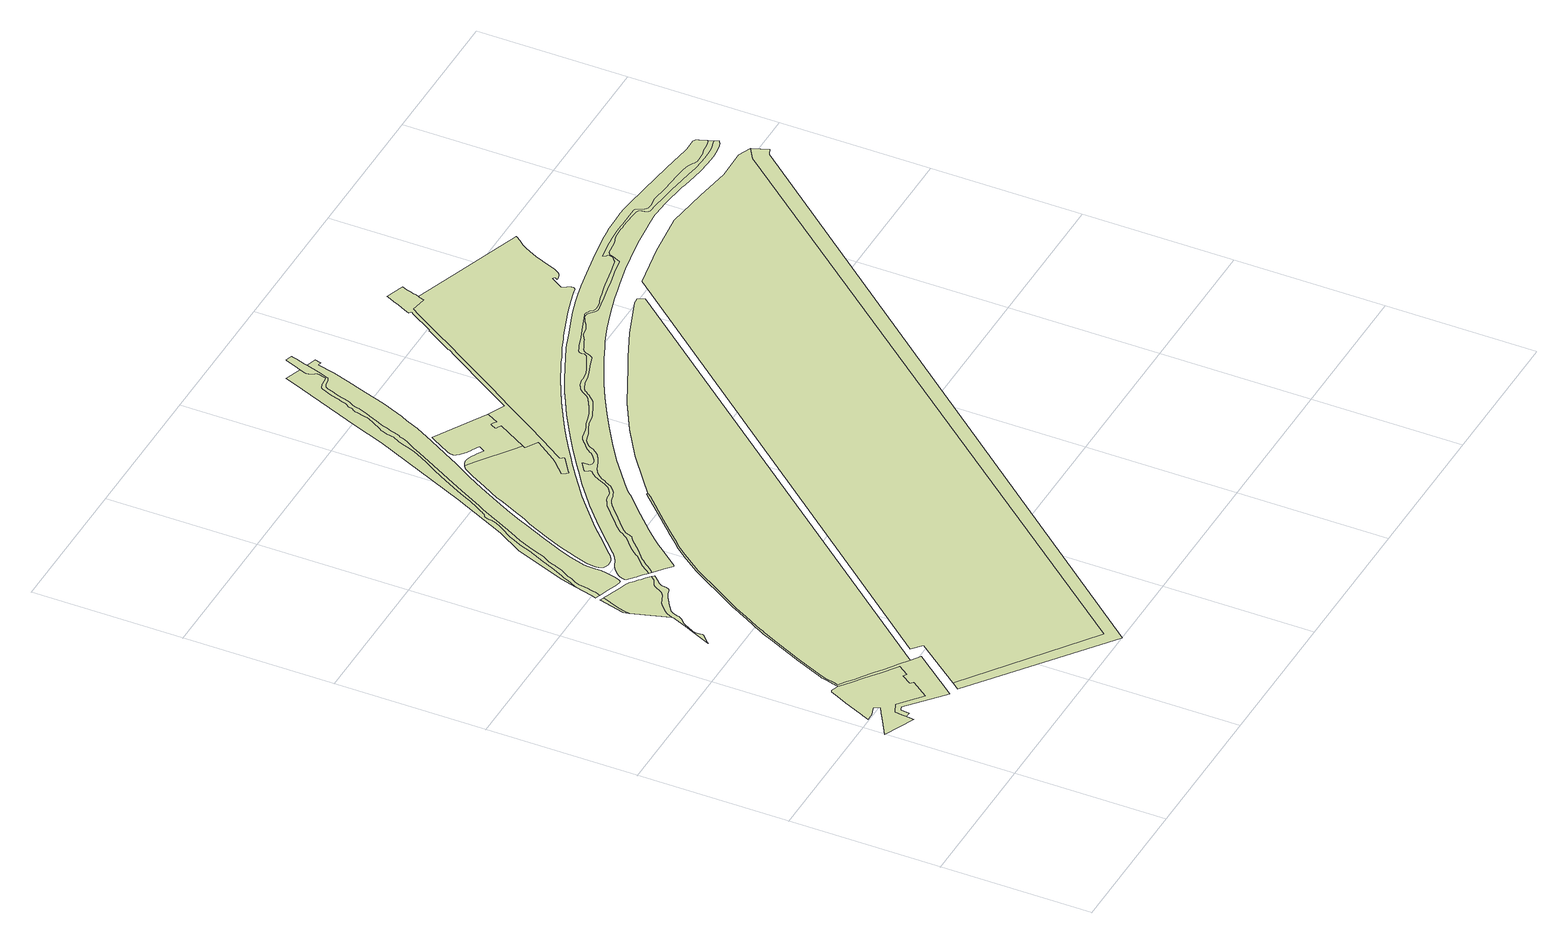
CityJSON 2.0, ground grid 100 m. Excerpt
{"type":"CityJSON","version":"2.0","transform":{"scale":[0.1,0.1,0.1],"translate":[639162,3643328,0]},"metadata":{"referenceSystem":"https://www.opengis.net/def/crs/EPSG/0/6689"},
"CityObjects":{
"landuse1":{"type":"LandUse","attributes":{"class":"214","LandUseDetailAttribute.orgLandUse":"214","LandUseDetailAttribute.areaInSquareMeter":1632.11,"LandUseDetailAttribute.urbanPlanType":"21","LandUseDetailAttribute.prefecture":"43","LandUseDetailAttribute.city":"43206","LandUseDetailAttribute.note":"都道府県","LandUseDetailAttribute.surveyYear":2022},"geometry":[{"type":"MultiSurface","lod":"1","boundaries":[[[0,1,2,3,4,5,6,7,8,9,10,11,12,13,14,15,16,17,18,19,20,21,22,23,24,25,26,27,28,29,30,31,32,33,34,35]]]}]},
"landuse2":{"type":"LandUse","attributes":{"class":"204","LandUseDetailAttribute.orgLandUse":"204","LandUseDetailAttribute.areaInSquareMeter":41.37,"LandUseDetailAttribute.urbanPlanType":"21","LandUseDetailAttribute.prefecture":"43","LandUseDetailAttribute.city":"43206","LandUseDetailAttribute.note":"都道府県","LandUseDetailAttribute.surveyYear":2022},"geometry":[{"type":"MultiSurface","lod":"1","boundaries":[[[36,37,38,39,40,41,42]]]}]},
"landuse3":{"type":"LandUse","attributes":{"class":"204","LandUseDetailAttribute.orgLandUse":"204","LandUseDetailAttribute.areaInSquareMeter":187.47,"LandUseDetailAttribute.urbanPlanType":"21","LandUseDetailAttribute.prefecture":"43","LandUseDetailAttribute.city":"43206","LandUseDetailAttribute.note":"都道府県","LandUseDetailAttribute.surveyYear":2022},"geometry":[{"type":"MultiSurface","lod":"1","boundaries":[[[43,44,45,46,47,48,49,50,51,52,53,54,55,56,57,58,59,60,61,62,63,64,65,66,67,68,69,70,71,72,73,74,75,76,77,78,79,80,81,82,83,84,85,86,87,88,89,90,91,92,93,94,95,96,97,98,99,100,101,102,103,104,105,106,107,108,109,110,111,112,113,114,115,116,117,118,119]]]}]},
"landuse4":{"type":"LandUse","attributes":{"class":"205","LandUseDetailAttribute.orgLandUse":"205","LandUseDetailAttribute.areaInSquareMeter":872.13,"LandUseDetailAttribute.urbanPlanType":"21","LandUseDetailAttribute.prefecture":"43","LandUseDetailAttribute.city":"43206","LandUseDetailAttribute.note":"都道府県","LandUseDetailAttribute.surveyYear":2022},"geometry":[{"type":"MultiSurface","lod":"1","boundaries":[[[111,110,109,108,107,106,105,104,103,102,101,100,99,98,97,96,95,94,93,92,91,90,89,120,121,122,123,124,125,126,127,128,129,130,131,37,36,42,41,113,112]]]}]},
"landuse5":{"type":"LandUse","attributes":{"class":"204","LandUseDetailAttribute.orgLandUse":"204","LandUseDetailAttribute.areaInSquareMeter":1012,"LandUseDetailAttribute.urbanPlanType":"21","LandUseDetailAttribute.prefecture":"43","LandUseDetailAttribute.city":"43206","LandUseDetailAttribute.note":"都道府県","LandUseDetailAttribute.surveyYear":2022},"geometry":[{"type":"MultiSurface","lod":"1","boundaries":[[[132,133,134,135,136,137,138,139,140,141,142,143,144,145,146,147,148,149,150,151,152,153,154,155,156,157,158,159,160,161,162,163,164,165,166,167,168,169,170,171,172,35,34,33,32,31,30,29,28,27,26,25,24,23,22,21,20,19,18,17,173,174,175,176,177,178,179,180,181,182,183,184,185,186,187,188,189,190,191,192,193,194,195,196,197,198,199,200,201,202,203,204,205,206,207,208,209,210,211,212,213,214,215,216,217,218]]]}]},
"landuse6":{"type":"LandUse","attributes":{"class":"205","LandUseDetailAttribute.orgLandUse":"205","LandUseDetailAttribute.areaInSquareMeter":1720.68,"LandUseDetailAttribute.urbanPlanType":"21","LandUseDetailAttribute.prefecture":"43","LandUseDetailAttribute.city":"43206","LandUseDetailAttribute.note":"都道府県","LandUseDetailAttribute.surveyYear":2022},"geometry":[{"type":"MultiSurface","lod":"1","boundaries":[[[219,220,221,222,223,224,225,226,227,228,229,230,231,232,233,234,235,236,237,238,239,240,241,242,243,244,245,246,247,248,249,250,251,252,253,254,255,256,257,258,259,260,261,262,263,264,265,266,267,268,269,270,271,272,273,274,275,276,277,278,279,280,281,282,283,284,285,286,287,288,289,290,291,292,293,294,295,296,297,298,299,300,301,302,303,304,305,306,307,308,309,310,311,312,313,314,315,316,317,318,319,320,321,322,323,324,325,326,327,328,329,330,331,332,333,334,335,336,337,338,339,340,341,342,343,344,345,346,347,348]]]}]},
"landuse7":{"type":"LandUse","attributes":{"class":"204","LandUseDetailAttribute.orgLandUse":"204","LandUseDetailAttribute.areaInSquareMeter":821.87,"LandUseDetailAttribute.urbanPlanType":"21","LandUseDetailAttribute.prefecture":"43","LandUseDetailAttribute.city":"43206","LandUseDetailAttribute.note":"都道府県","LandUseDetailAttribute.surveyYear":2022},"geometry":[{"type":"MultiSurface","lod":"1","boundaries":[[[349,350,351,352,353,354,355,356,357,358,359,360,361,362,363,364,365,366,367,368,369,370,371,372,373,374,375,376,377,378,379,380,381,382,383,384,385,386,387,388,389,390,391,392,393,394,395,396,397,398,399,400,401,402,403,404,405,406,407,408,409,410,411,412,413,414,415,416,417,418,419,420,421,422,423,424,425,426,427,428,429,430,431,432,433,434,435,436,437,438,439,440,441,442,443,444,445,446,447,338,337,336,335,334,333,332,331,330,329,328,327,326,325,324,323,322,321,320,319,318,317,316,315,314,313,312,311,310,309,308,307,306,305,304,303,302,301,300,299,298,297,296,295,294,293,292,291,290,289,288,287,286,285,284,283,282,281,280,279,278,277,276,275,274,273,272,271,270,269,268,267,266,265,264,263,262,261,260,259,258,257,256,255,254,253,252,251,250,249,248,247,246,245,244,243,242,241,240,239,238,237,236,235,234,233,232,231,230,229,228,227,226,225,224,223,222,221,220,219,348,347,448,449,450,451,452,453]]]}]},
"landuse8":{"type":"LandUse","attributes":{"class":"205","LandUseDetailAttribute.orgLandUse":"205","LandUseDetailAttribute.areaInSquareMeter":3488,"LandUseDetailAttribute.urbanPlanType":"21","LandUseDetailAttribute.prefecture":"43","LandUseDetailAttribute.city":"43206","LandUseDetailAttribute.note":"都道府県","LandUseDetailAttribute.surveyYear":2022},"geometry":[{"type":"MultiSurface","lod":"1","boundaries":[[[439,438,437,436,435,434,433,432,431,430,429,428,427,426,425,424,423,422,421,420,419,418,417,416,415,414,413,412,411,410,409,408,407,406,405,404,403,402,401,400,399,398,397,396,395,394,393,392,391,390,389,388,387,386,385,384,383,382,381,380,379,378,377,376,375,374,373,372,371,370,369,368,367,366,365,364,363,362,361,360,359,358,357,356,355,354,353,352,351,350,349,453,452,454,455,456,457,458,459,460,461,462,463,464,465,466,467,468,469,470,471,472,473,474,475,476,477,478,479,480,481,482,483,484,485,486,487,488,489,490,491,492,493]]]}]},
"landuse9":{"type":"LandUse","attributes":{"class":"201","LandUseDetailAttribute.orgLandUse":"201","LandUseDetailAttribute.areaInSquareMeter":23205.58,"LandUseDetailAttribute.urbanPlanType":"21","LandUseDetailAttribute.prefecture":"43","LandUseDetailAttribute.city":"43206","LandUseDetailAttribute.note":"都道府県","LandUseDetailAttribute.surveyYear":2022},"geometry":[{"type":"MultiSurface","lod":"1","boundaries":[[[494,495,496,497,498,499,500,501,502,503,218,217,216,215,214,213,212,211,210,209,208,207,206,205,204,203,202,201,200,199,198,197,196,195,194,193,192,191,190,189,188,187,186,185,184,183,182,181,180,179,504]]]}]},
"landuse10":{"type":"LandUse","attributes":{"class":"214","LandUseDetailAttribute.orgLandUse":"214","LandUseDetailAttribute.areaInSquareMeter":1258.58,"LandUseDetailAttribute.urbanPlanType":"21","LandUseDetailAttribute.prefecture":"43","LandUseDetailAttribute.city":"43206","LandUseDetailAttribute.note":"都道府県","LandUseDetailAttribute.surveyYear":2022},"geometry":[{"type":"MultiSurface","lod":"1","boundaries":[[[505,506,507,508,509,510,511,512,513,514,515,516,517,518,519,520,521,522,523,524,525,526,527,528,529,530,531,532,533,534,535,536,537,538,539,540]]]}]},
"landuse11":{"type":"LandUse","attributes":{"class":"201","LandUseDetailAttribute.orgLandUse":"201","LandUseDetailAttribute.areaInSquareMeter":14819.71,"LandUseDetailAttribute.urbanPlanType":"21","LandUseDetailAttribute.prefecture":"43","LandUseDetailAttribute.city":"43206","LandUseDetailAttribute.note":"都道府県","LandUseDetailAttribute.surveyYear":2022},"geometry":[{"type":"MultiSurface","lod":"1","boundaries":[[[541,542,543,544,545,546,547,548,549,550,551,552,553,554,555,556,557,558,559,560,561,562,563,564,565,566,531,530,529,528,527,567,568,569,570,571,572,573,574,575,576,577,578,579,580,581,582,583,584,585,586,587,588,589,590,591,592,593,594,595,596,597,598,599,600,601,602,603,604,605,606,607,608,609,610,611,612,613,614,615,616,617,618,619,620,621,622,623,624,625,626,627,628,629,630,631,632,633,634,635,636,637,638,639,640,641,642,643,644,645,646,647,648,649,650,651,652,653,654,655,656,657,658,659,660,661,662,663,664,665,666]]]}]},
"landuse12":{"type":"LandUse","attributes":{"class":"204","LandUseDetailAttribute.orgLandUse":"204","LandUseDetailAttribute.areaInSquareMeter":5508.79,"LandUseDetailAttribute.urbanPlanType":"21","LandUseDetailAttribute.prefecture":"43","LandUseDetailAttribute.city":"43206","LandUseDetailAttribute.note":"都道府県","LandUseDetailAttribute.surveyYear":2022},"geometry":[{"type":"MultiSurface","lod":"1","boundaries":[[[667,668,669,670,671,672,673,674]]]}]},
"landuse13":{"type":"LandUse","attributes":{"class":"201","LandUseDetailAttribute.orgLandUse":"201","LandUseDetailAttribute.areaInSquareMeter":51734,"LandUseDetailAttribute.urbanPlanType":"21","LandUseDetailAttribute.prefecture":"43","LandUseDetailAttribute.city":"43206","LandUseDetailAttribute.note":"都道府県","LandUseDetailAttribute.surveyYear":2022},"geometry":[{"type":"MultiSurface","lod":"1","boundaries":[[[675,676,677,678,679,671,670,669,668,680,681,682]]]}]},
"landuse14":{"type":"LandUse","attributes":{"class":"204","LandUseDetailAttribute.orgLandUse":"204","LandUseDetailAttribute.areaInSquareMeter":1285.24,"LandUseDetailAttribute.urbanPlanType":"21","LandUseDetailAttribute.prefecture":"43","LandUseDetailAttribute.city":"43206","LandUseDetailAttribute.note":"都道府県","LandUseDetailAttribute.surveyYear":2022},"geometry":[{"type":"MultiSurface","lod":"1","boundaries":[[[666,683,684,685,686,687,688,689,690,691,692,693,694,695,696,697,698,699,700,701,702,703,704,705,706,707,708,709,710,505,540,539,538,537,536,535,534,533,532,531,566,565,564,563,562,561,560,559,558,557,556,555,554,553,552,551,550,549,548,547,546,545,544,543,542,541]]]}]},
"landuse15":{"type":"LandUse","attributes":{"class":"205","LandUseDetailAttribute.orgLandUse":"205","LandUseDetailAttribute.areaInSquareMeter":4434.71,"LandUseDetailAttribute.urbanPlanType":"21","LandUseDetailAttribute.prefecture":"43","LandUseDetailAttribute.city":"43206","LandUseDetailAttribute.note":"都道府県","LandUseDetailAttribute.surveyYear":2022},"geometry":[{"type":"MultiSurface","lod":"1","boundaries":[[[711,712,713,714,715,716,717,718,719,720,721,722,723,724,725,726,727,728,729,730,731,732,733,734,735,736,737,738,739,740,741,742,743,744,745,746,747,748,749,750,751,752,753,754,755,756,757,758,759,760,761,762,763,764,765,766,767,768,769,770,771,772,773,774,775,776,777,778,779,780,781,782,783,784,785,786,787,788,789,790,791,792,793,794,795,796,797,798,799,800,801,802,803,804,805,806,807,808,809,810,811,812,813,814,815,816,817,818,819,820,821,822,823,824,825,826,827,828,829,830,831,832,833,834,835,836,837,838,839,840,841,842,843,844,845,846,847,848,849,850,851,852,853,854,855,856,857,858,859,860,861,862,863,864,865,866,867,868,869,870,871,872,873,874,875,876,877,878,879,880,881,882,883,884,885,886,887,888,889,890,891,892,893,894,895,896,897,898,899,900,901,902,903,904,905,906,907,908,909,910,911,912,913,914,915,916,917,918,919,920,921,922,923,924,925,926,927,928,929,930,931,932,933,934,935,936,937,938,939,940,941,942,943,944,945,946,947,948,949,950,951,952,953,954,955,956,957,958,959,960,961,962,963,964,965,966,967,968,969,970,971,972,973,974,975,976,977,978,979,980,981,982,983,984,985,986,987,988,989,990,991,992,993,994,995,996,997]]]}]},
"landuse16":{"type":"LandUse","attributes":{"class":"205","LandUseDetailAttribute.orgLandUse":"205","LandUseDetailAttribute.areaInSquareMeter":4120.02,"LandUseDetailAttribute.urbanPlanType":"21","LandUseDetailAttribute.prefecture":"43","LandUseDetailAttribute.city":"43206","LandUseDetailAttribute.note":"都道府県","LandUseDetailAttribute.surveyYear":2022},"geometry":[{"type":"MultiSurface","lod":"1","boundaries":[[[998,999,1000,1001,1002,1003,1004,1005,1006,1007,1008,1009,1010,1011,1012,1013,1014,1015,1016,1017,1018,1019,1020,1021,1022,1023,1024,1025,1026,1027,1028,1029,1030,1031,1032,1033,1034,1035,1036,1037,1038,1039,1040,1041,1042,1043,1044,1045,1046,1047,1048,1049,1050,1051,1052,1053,1054,1055,1056,1057,1058,1059,1060,1061,1062,1063,1064,1065,1066,1067,1068,1069,1070,1071,1072,1073,1074,1075,1076,1077,1078,1079,1080,1081,1082,1083,1084,1085,1086,1087,1088,1089,1090,1091,1092,1093,1094,1095,1096,1097,1098,1099,1100,1101,1102,1103,1104,1105,1106,1107,1108,1109,1110,1111,1112,1113,1114,1115,1116,1117,1118,1119,1120,1121,1122,1123,1124,1125,1126,1127,1128,1129,1130,1131,1132,1133,1134,1135,1136,1137,1138,1139,1140,1141,1142,1143,1144,1145,1146,1147,1148,1149,1150,1151,1152,1153,1154,1155,1156,1157,1158,1159,1160,1161,1162,1163,1164,1165,1166,1167,1168,1169,1170,1171,1172,1173,1174,1175,1176,1177,1178,1179,1180,1181,1182,1183,1184,1185,1186,1187,1188,1189,1190,1191,1192,1193,1194,1195,1196,1197,1198,1199,1200,1201,1202,1203,1204,1205,1206,1207,1208,1209,1210,1211,1212,1213,1214,1215,1216,1217,1218,1219,1220,1221,1222,1223,1224,1225,1226,1227,1228,1229,1230,1231,1232,1233,1234,1235,1236,1237,1238,1239,1240,1241,1242,1243,1244,1245,1246,1247,1248,1249,1250,1251,1252,1253,1254,1255,1256,1257,1258,1259]]]}]},
"landuse17":{"type":"LandUse","attributes":{"class":"204","LandUseDetailAttribute.orgLandUse":"204","LandUseDetailAttribute.areaInSquareMeter":1304.68,"LandUseDetailAttribute.urbanPlanType":"21","LandUseDetailAttribute.prefecture":"43","LandUseDetailAttribute.city":"43206","LandUseDetailAttribute.note":"都道府県","LandUseDetailAttribute.surveyYear":2022},"geometry":[{"type":"MultiSurface","lod":"1","boundaries":[[[946,945,944,943,942,941,940,939,938,937,936,935,934,933,932,931,930,929,928,927,926,925,924,923,922,921,920,919,918,917,916,915,914,913,912,911,910,909,908,907,906,905,904,903,902,901,900,899,898,897,896,895,894,893,892,891,890,889,888,887,886,885,884,883,882,881,880,879,878,877,876,875,874,873,872,871,870,869,868,867,866,865,864,863,862,861,860,859,858,857,856,855,854,853,852,851,850,849,848,847,846,845,844,843,842,841,840,839,838,837,836,835,834,833,832,831,830,829,828,827,826,825,824,823,822,821,820,819,818,817,816,815,814,813,812,811,810,809,808,807,806,805,804,803,802,801,800,799,798,797,796,795,794,793,792,791,790,789,788,787,786,785,784,783,782,781,780,779,778,777,776,1186,1185,1184,1183,1182,1181,1180,1179,1178,1177,1176,1175,1174,1173,1172,1171,1170,1169,1168,1167,1166,1165,1164,1163,1162,1161,1160,1159,1158,1157,1156,1155,1154,1153,1152,1151,1150,1149,1148,1147,1146,1145,1144,1143,1142,1141,1140,1139,1138,1137,1136,1135,1134,1133,1132,1131,1130,1129,1128,1127,1126,1125,1124,1123,1122,1121,1120,1119,1118,1117,1116,1115,1114,1113,1112,1111,1110,1109,1108,1107,1106,1105,1104,1103,1102,1101,1100,1099,1098,1097,1096,1095,1094,1093,1092,1091,1090,1089,1088,1087,1086,1085,1084,1083,1082,1081,1080,1079,1078,1077,1076,1075,1074,1073,1072,1071,1070,1069,1068,1067,1066,1065,1064,1063,1062,1061,1060,1059,1058,1057,1056,1055,1054,1053,1052,1051,1050,1049,1048,1047,1046,1045,1044,1043,1042,1041,1040,1039,1038,1037,1036,1035,1034,1033,1032,1031,1030,1029,1028,1027,1026,1025,1024,1023,1022,1021,1020,1019,1018,1017,1016,1015,1014,1013,1012,1011,1010,1009,1008,1007,1006,1005,1004,1003,1002,1001,1000,999,998,1259,1258,1257,1256,1255,1254,1253,1252,1251,1250,979,978,977,976,975,974,973,972,971,970,969,968,967,966,965,964,963,962,961,960,959,958,957,956,955,954,953,952,951,950,949,948,947]]]}]}
},
"vertices":[
[242,1326,0],[227,1317,0],[212,1284,0],[172,1197,0],[117,1076,0],[100,1039,0],[94,1025,0],[86,1008,0],[104,1009,0],[140,1012,0],[204,1034,0],[219,991,0],[179,966,0],[135,939,0],[81,907,0],[0,858,0],[205,765,0],[210,819,0],[213,850,0],[218,899,0],[285,928,0],[392,842,0],[440,804,0],[526,923,0],[504,939,0],[551,1008,0],[560,1003,0],[575,993,0],[624,1063,0],[610,1073,0],[523,1136,0],[504,1150,0],[427,1206,0],[371,1247,0],[301,1298,0],[292,1305,0],
[404,2823,0],[446,2929,0],[420,2938,0],[417,2939,0],[369,2764,0],[380,2730,0],[387,2770,0],
[341,2198,0],[362,2218,0],[377,2233,0],[383,2240,0],[384,2242,0],[386,2251,0],[386,2267,0],[384,2279,0],[383,2290,0],[384,2299,0],[387,2312,0],[414,2360,0],[426,2383,0],[434,2395,0],[442,2403,0],[457,2416,0],[467,2427,0],[474,2438,0],[480,2452,0],[483,2464,0],[491,2485,0],[496,2499,0],[502,2508,0],[510,2518,0],[528,2532,0],[551,2549,0],[595,2576,0],[604,2582,0],[611,2588,0],[623,2595,0],[636,2600,0],[647,2604,0],[660,2607,0],[674,2611,0],[684,2616,0],[690,2621,0],[695,2630,0],[698,2641,0],[699,2650,0],[700,2657,0],[700,2669,0],[704,2680,0],[710,2690,0],[718,2698,0],[731,2709,0],[770,2752,0],[756,2764,0],[748,2753,0],[737,2741,0],[727,2734,0],[708,2725,0],[698,2720,0],[690,2715,0],[682,2708,0],[675,2697,0],[666,2683,0],[658,2667,0],[646,2649,0],[633,2636,0],[615,2624,0],[590,2614,0],[576,2608,0],[554,2598,0],[537,2587,0],[522,2574,0],[495,2547,0],[482,2531,0],[474,2516,0],[467,2503,0],[460,2487,0],[458,2482,0],[460,2477,0],[452,2460,0],[413,2373,0],[387,2317,0],[325,2180,0],[332,2189,0],
[726,2788,0],[704,2806,0],[691,2817,0],[671,2834,0],[647,2853,0],[640,2858,0],[634,2861,0],[626,2865,0],[568,2885,0],[532,2898,0],[514,2905,0],[493,2912,0],
[1453,3139,0],[1421,3106,0],[1275,2956,0],[1263,2943,0],[1200,2879,0],[1187,2865,0],[1180,2858,0],[1106,2781,0],[1079,2754,0],[1026,2692,0],[998,2654,0],[921,2553,0],[887,2498,0],[824,2397,0],[817,2385,0],[705,2204,0],[699,2194,0],[693,2184,0],[646,2100,0],[638,2084,0],[594,2006,0],[589,1996,0],[568,1957,0],[566,1954,0],[559,1941,0],[557,1937,0],[552,1928,0],[522,1865,0],[497,1811,0],[425,1658,0],[406,1618,0],[402,1608,0],[342,1470,0],[339,1462,0],[325,1430,0],[320,1413,0],[316,1399,0],[304,1344,0],[303,1342,0],[297,1322,0],[296,1319,0],[245,814,0],[254,874,0],[279,885,0],[502,698,0],[520,682,0],[767,991,0],[706,1034,0],[646,1076,0],[608,1102,0],[552,1141,0],[541,1149,0],[497,1180,0],[442,1219,0],[398,1250,0],[358,1279,0],[319,1307,0],[308,1314,0],[306,1316,0],[312,1336,0],[313,1340,0],[329,1410,0],[334,1426,0],[350,1462,0],[415,1614,0],[432,1649,0],[513,1822,0],[561,1924,0],[566,1932,0],[569,1935,0],[576,1948,0],[577,1952,0],[603,2000,0],[654,2094,0],[701,2179,0],[707,2189,0],[831,2388,0],[900,2501,0],[929,2547,0],[1011,2656,0],[1034,2686,0],[1086,2747,0],[1114,2776,0],[1189,2853,0],[1275,2941,0],[1440,3110,0],[1461,3132,0],
[489,3167,0],[501,3194,0],[515,3228,0],[522,3241,0],[528,3251,0],[540,3274,0],[570,3335,0],[602,3409,0],[657,3524,0],[669,3557,0],[686,3603,0],[713,3655,0],[729,3687,0],[744,3712,0],[763,3742,0],[796,3793,0],[808,3815,0],[816,3832,0],[819,3841,0],[822,3853,0],[823,3863,0],[825,3873,0],[826,3881,0],[828,3891,0],[830,3899,0],[834,3905,0],[837,3908,0],[841,3911,0],[845,3913,0],[850,3917,0],[855,3923,0],[860,3930,0],[868,3942,0],[874,3953,0],[899,3992,0],[931,4052,0],[941,4070,0],[975,4135,0],[989,4162,0],[1008,4199,0],[1046,4269,0],[1100,4364,0],[1154,4451,0],[1199,4531,0],[1218,4571,0],[1233,4608,0],[1243,4637,0],[1250,4655,0],[1256,4671,0],[1261,4683,0],[1272,4702,0],[1279,4716,0],[1285,4728,0],[1289,4740,0],[1292,4755,0],[1296,4780,0],[1300,4796,0],[1304,4809,0],[1309,4822,0],[1315,4830,0],[1322,4841,0],[1329,4851,0],[1337,4864,0],[1343,4877,0],[1351,4890,0],[1358,4901,0],[1366,4914,0],[1373,4926,0],[1380,4941,0],[1384,4953,0],[1388,4971,0],[1394,4995,0],[1399,5013,0],[1402,5028,0],[1406,5045,0],[1408,5048,0],[1412,5054,0],[1418,5061,0],[1422,5071,0],[1424,5079,0],[1427,5089,0],[1432,5100,0],[1440,5111,0],[1443,5116,0],[1449,5127,0],[1454,5142,0],[1459,5157,0],[1468,5178,0],[1474,5202,0],[1478,5220,0],[1488,5246,0],[1509,5297,0],[1516,5311,0],[1520,5317,0],[1526,5321,0],[1534,5325,0],[1541,5327,0],[1551,5330,0],[1560,5331,0],[1608,5337,0],[1614,5340,0],[1616,5341,0],[1617,5343,0],[1618,5347,0],[1621,5354,0],[1631,5390,0],[1631,5395,0],[1631,5400,0],[1629,5405,0],[1625,5410,0],[1620,5415,0],[1612,5425,0],[1610,5432,0],[1607,5440,0],[1606,5448,0],[1606,5455,0],[1607,5464,0],[1609,5472,0],[1613,5485,0],[1623,5510,0],[1511,5546,0],[1493,5490,0],[1284,4969,0],[1205,4770,0],[915,4119,0],[736,3751,0],[630,3577,0],[496,3229,0],[468,3124,0],[474,3138,0],
[479,3027,0],[484,3054,0],[489,3080,0],[493,3105,0],[497,3124,0],[502,3140,0],[508,3152,0],[513,3160,0],[522,3173,0],[528,3185,0],[532,3197,0],[537,3210,0],[554,3239,0],[564,3254,0],[573,3269,0],[581,3287,0],[589,3306,0],[598,3326,0],[604,3342,0],[610,3363,0],[619,3384,0],[630,3403,0],[644,3427,0],[670,3491,0],[690,3545,0],[721,3620,0],[764,3696,0],[780,3727,0],[820,3803,0],[854,3872,0],[894,3946,0],[913,3980,0],[951,4049,0],[1003,4143,0],[1025,4184,0],[1068,4260,0],[1102,4320,0],[1119,4350,0],[1170,4442,0],[1213,4518,0],[1234,4557,0],[1243,4577,0],[1260,4601,0],[1271,4621,0],[1283,4639,0],[1289,4655,0],[1299,4675,0],[1304,4694,0],[1311,4707,0],[1318,4727,0],[1328,4747,0],[1333,4769,0],[1341,4791,0],[1348,4809,0],[1353,4832,0],[1360,4850,0],[1378,4887,0],[1406,4948,0],[1419,4972,0],[1431,5004,0],[1441,5034,0],[1444,5050,0],[1448,5065,0],[1454,5081,0],[1465,5099,0],[1472,5112,0],[1478,5130,0],[1485,5150,0],[1490,5173,0],[1497,5191,0],[1504,5213,0],[1515,5236,0],[1523,5255,0],[1524,5266,0],[1528,5279,0],[1532,5287,0],[1539,5296,0],[1546,5302,0],[1552,5305,0],[1561,5309,0],[1571,5311,0],[1585,5314,0],[1597,5315,0],[1605,5318,0],[1613,5321,0],[1618,5324,0],[1622,5328,0],[1627,5335,0],[1632,5348,0],[1651,5403,0],[1679,5491,0],[1685,5511,0],[1706,5576,0],[1713,5598,0],[1716,5609,0],[1671,5624,0],[1666,5614,0],[1658,5592,0],[1631,5529,0],[435,3003,0],[426,2973,0],[427,2973,0],[431,2971,0],[459,2961,0],[471,2993,0],
[525,2938,0],[544,2931,0],[580,2918,0],[597,2913,0],[614,2910,0],[631,2911,0],[642,2930,0],[652,2962,0],[663,3001,0],[669,3029,0],[674,3062,0],[673,3097,0],[674,3138,0],[679,3177,0],[711,3277,0],[736,3345,0],[753,3389,0],[801,3498,0],[871,3646,0],[900,3708,0],[939,3792,0],[998,3907,0],[1017,3942,0],[1076,4045,0],[1139,4156,0],[1183,4226,0],[1216,4280,0],[1280,4386,0],[1352,4511,0],[1398,4595,0],[1420,4637,0],[1464,4730,0],[1484,4772,0],[1548,4923,0],[1598,5067,0],[1645,5204,0],[1681,5317,0],[1711,5434,0],[1733,5428,0],[1746,5469,0],
[3114,4013,0],[3072,4008,0],[2794,3907,0],[2588,3814,0],[2560,3801,0],[2498,3773,0],[2190,3629,0],[1966,3502,0],[1755,3361,0],[1561,3211,0],[3134,3971,0],
[1728,4321,0],[1475,4468,0],[1384,4521,0],[1372,4500,0],[1299,4375,0],[1289,4358,0],[1289,4335,0],[1295,4317,0],[1308,4301,0],[1325,4287,0],[1345,4275,0],[1375,4258,0],[1377,4257,0],[1428,4229,0],[1401,4186,0],[1364,4208,0],[1357,4212,0],[1351,4215,0],[1317,4234,0],[1292,4241,0],[1263,4242,0],[1241,4237,0],[1226,4228,0],[1229,4226,0],[1281,4189,0],[1500,4035,0],[1545,4003,0],[1661,4200,0],[1640,4213,0],[1629,4219,0],[1625,4221,0],[1650,4264,0],[1655,4262,0],[1666,4255,0],[1686,4243,0],[1724,4314,0],
[2560,5179,0],[2549,5149,0],[2546,5143,0],[2443,5160,0],[2434,5146,0],[2423,5130,0],[2308,4948,0],[2207,4788,0],[2172,4733,0],[1968,4414,0],[1855,4238,0],[1733,4047,0],[1649,3921,0],[1550,3773,0],[1538,3754,0],[1547,3742,0],[1556,3729,0],[1535,3714,0],[1453,3655,0],[1434,3641,0],[1425,3653,0],[1407,3679,0],[1490,3763,0],[1513,3788,0],[1616,3933,0],[1534,3984,0],[1221,4225,0],[1199,4208,0],[1158,4144,0],[1096,4034,0],[1031,3920,0],[1021,3888,0],[966,3779,0],[921,3683,0],[894,3640,0],[892,3636,0],[822,3488,0],[774,3380,0],[758,3337,0],[747,3306,0],[733,3269,0],[701,3170,0],[697,3154,0],[695,3137,0],[694,3119,0],[695,3101,0],[697,3085,0],[702,3071,0],[711,3059,0],[724,3051,0],[742,3044,0],[762,3045,0],[785,3050,0],[801,3057,0],[824,3073,0],[843,3092,0],[899,3146,0],[961,3206,0],[1034,3275,0],[1114,3347,0],[1191,3413,0],[1266,3475,0],[1353,3542,0],[1430,3598,0],[1473,3629,0],[1529,3669,0],[1557,3689,0],[1589,3711,0],[1631,3740,0],[1726,3803,0],[1815,3859,0],[1916,3920,0],[2025,3982,0],[2115,4031,0],[2224,4085,0],[2316,4129,0],[2360,4148,0],[2389,4160,0],[2410,4169,0],[2488,4204,0],[2573,4238,0],[2601,4250,0],[2746,4301,0],[2817,4327,0],[2868,4343,0],[2922,4357,0],[2996,4377,0],[3032,4385,0],[3036,4387,0],[3038,4388,0],[3041,4392,0],[3043,4396,0],[3044,4400,0],[3044,4404,0],[3043,4409,0],[3042,4413,0],[3042,4414,0],[3035,4429,0],[3032,4434,0],[3022,4451,0],[3017,4461,0],[3015,4466,0],[3015,4471,0],[3059,4539,0],[3067,4550,0],[3085,4542,0],[3073,4521,0],[3090,4522,0],[3110,4528,0],[3120,4534,0],[3132,4544,0],[3143,4561,0],[3154,4581,0],[3167,4613,0],[3215,4733,0],[3226,4759,0],[3256,4817,0],[3268,4836,0],[3281,4852,0],[3302,4873,0],[3309,4880,0],[3335,4920,0],[3298,4933,0],[3188,4971,0],[2827,5095,0],[2563,5186,0],
[4747,3938,0],[4705,4044,0],[4627,3991,0],[1438,112,0],[621,709,0],[582,660,0],[1452,1,0],[4704,3921,0],
[3886,4148,0],[3581,4114,0],[3276,4061,0],[804,1081,0],[869,1026,0],[4617,4078,0],[4411,4074,0],[4172,4113,0],
[2572,5213,0],[2575,5224,0],[2586,5257,0],[2592,5278,0],[2599,5300,0],[2603,5312,0],[2481,5353,0],[2476,5341,0],[2466,5320,0],[2457,5300,0],[2442,5268,0],[2437,5258,0],[2425,5231,0],[2423,5227,0],[2405,5188,0],[2396,5169,0],[2412,5159,0],[2402,5142,0],[2304,4987,0],[2296,4985,0],[2289,4974,0],[2186,4811,0],[2183,4807,0],[2185,4801,0],[2151,4746,0],[1947,4428,0],[1928,4399,0],[1845,4268,0],
[3751,4462,0],[3690,4461,0],[3649,4459,0],[3604,4454,0],[3538,4447,0],[3494,4441,0],[3456,4436,0],[3343,4417,0],[3199,4388,0],[3078,4364,0],[3004,4348,0],[2930,4329,0],[2877,4314,0],[2826,4299,0],[2757,4273,0],[2620,4225,0],[2599,4217,0],[2569,4207,0],[2535,4195,0],[2498,4180,0],[2420,4146,0],[2327,4105,0],[2235,4062,0],[2127,4008,0],[2038,3959,0],[1929,3898,0],[1829,3837,0],[1740,3781,0],[1640,3715,0],[1574,3669,0],[1544,3648,0],[1488,3608,0],[1465,3591,0],[1445,3577,0],[1368,3521,0],[1282,3455,0],[1208,3393,0],[1132,3328,0],[1052,3256,0],[979,3187,0],[936,3146,0],[917,3128,0],[861,3073,0],[846,3058,0],[823,3040,0],[791,3022,0],[759,3009,0],[740,3000,0],[725,2991,0],[712,2981,0],[692,2960,0],[675,2938,0],[670,2929,0],[665,2918,0],[662,2909,0],[661,2902,0],[662,2895,0],[663,2889,0],[665,2886,0],[666,2882,0],[684,2868,0],[711,2846,0],[715,2842,0],[728,2832,0],[743,2820,0],[776,2793,0],[822,2858,0],[847,2886,0],[865,2900,0],[883,2918,0],[894,2929,0],[902,2940,0],[917,2962,0],[935,2984,0],[970,3017,0],[1000,3042,0],[1024,3066,0],[1036,3082,0],[1049,3104,0],[1062,3124,0],[1073,3138,0],[1089,3156,0],[1108,3174,0],[1128,3190,0],[1145,3206,0],[1163,3223,0],[1220,3276,0],[1253,3303,0],[1278,3318,0],[1296,3328,0],[1313,3333,0],[1332,3335,0],[1348,3338,0],[1360,3341,0],[1370,3345,0],[1382,3354,0],[1401,3368,0],[1411,3380,0],[1422,3395,0],[1432,3411,0],[1439,3425,0],[1447,3442,0],[1454,3459,0],[1461,3472,0],[1470,3485,0],[1481,3501,0],[1496,3518,0],[1503,3527,0],[1505,3535,0],[1505,3543,0],[1487,3569,0],[1507,3583,0],[1556,3618,0],[1560,3573,0],[1564,3563,0],[1573,3558,0],[1582,3556,0],[1592,3557,0],[1601,3560,0],[1610,3565,0],[1623,3575,0],[1636,3583,0],[1654,3599,0],[1663,3610,0],[1669,3622,0],[1676,3633,0],[1684,3644,0],[1691,3651,0],[1700,3658,0],[1714,3671,0],[1726,3682,0],[1734,3691,0],[1744,3700,0],[1752,3707,0],[1763,3714,0],[1781,3723,0],[1811,3728,0],[1832,3733,0],[1846,3737,0],[1866,3744,0],[1887,3754,0],[1898,3759,0],[1913,3764,0],[1925,3766,0],[1942,3769,0],[1959,3774,0],[1999,3788,0],[2054,3815,0],[2123,3854,0],[2133,3862,0],[2143,3875,0],[2154,3894,0],[2164,3909,0],[2177,3925,0],[2190,3937,0],[2204,3946,0],[2217,3953,0],[2233,3959,0],[2250,3963,0],[2269,3966,0],[2287,3966,0],[2316,3969,0],[2339,3974,0],[2367,3986,0],[2406,4003,0],[2434,4017,0],[2463,4030,0],[2476,4037,0],[2487,4045,0],[2495,4054,0],[2497,4063,0],[2497,4071,0],[2496,4081,0],[2496,4089,0],[2498,4094,0],[2503,4102,0],[2514,4108,0],[2527,4114,0],[2553,4125,0],[2592,4136,0],[2633,4152,0],[2666,4164,0],[2728,4187,0],[2777,4206,0],[2808,4218,0],[2831,4226,0],[2839,4228,0],[2846,4229,0],[2853,4228,0],[2862,4225,0],[2873,4220,0],[2884,4213,0],[2893,4204,0],[2901,4196,0],[2913,4192,0],[2923,4190,0],[2939,4191,0],[2953,4193,0],[2972,4196,0],[2992,4203,0],[3027,4215,0],[3061,4223,0],[3110,4237,0],[3150,4245,0],[3280,4271,0],[3369,4289,0],[3376,4291,0],[3382,4295,0],[3390,4302,0],[3396,4309,0],[3404,4318,0],[3407,4323,0],[3412,4336,0],[3413,4340,0],[3413,4345,0],[3412,4350,0],[3409,4354,0],[3406,4356,0],[3398,4359,0],[3395,4361,0],[3393,4364,0],[3391,4366,0],[3391,4380,0],[3448,4388,0],[3490,4394,0],[3532,4399,0],[3568,4404,0],[3600,4406,0],[3631,4408,0],[3667,4408,0],[3702,4408,0],[3717,4408,0],[3812,4407,0],[3864,4407,0],[3870,4406,0],[3877,4403,0],[3883,4399,0],[3889,4391,0],[3896,4376,0],[3903,4362,0],[3910,4352,0],[3919,4343,0],[3926,4339,0],[3937,4336,0],[3949,4335,0],[3961,4336,0],[3973,4337,0],[3988,4340,0],[4005,4343,0],[4019,4343,0],[4133,4332,0],[4276,4320,0],[4338,4315,0],[4379,4308,0],[4400,4301,0],[4414,4295,0],[4426,4288,0],[4437,4281,0],[4446,4276,0],[4456,4273,0],[4474,4272,0],[4505,4274,0],[4530,4277,0],[4560,4285,0],[4580,4288,0],[4610,4290,0],[4633,4294,0],[4649,4299,0],[4663,4305,0],[4654,4326,0],[4642,4356,0],[4640,4360,0],[4639,4363,0],[4634,4372,0],[4628,4376,0],[4619,4380,0],[4610,4381,0],[4599,4381,0],[4552,4380,0],[4538,4380,0],[4519,4381,0],[4392,4397,0],[4318,4407,0],[4080,4437,0],[3911,4457,0],[3854,4462,0],[3805,4463,0],
[4111,4292,0],[4042,4300,0],[3983,4307,0],[3956,4309,0],[3915,4311,0],[3906,4313,0],[3901,4314,0],[3897,4317,0],[3893,4321,0],[3889,4328,0],[3887,4334,0],[3885,4345,0],[3881,4359,0],[3877,4370,0],[3873,4375,0],[3869,4378,0],[3860,4381,0],[3847,4384,0],[3811,4386,0],[3706,4391,0],[3687,4391,0],[3673,4391,0],[3645,4392,0],[3598,4388,0],[3584,4386,0],[3569,4381,0],[3556,4376,0],[3543,4372,0],[3529,4369,0],[3517,4367,0],[3502,4365,0],[3487,4363,0],[3472,4361,0],[3460,4360,0],[3451,4359,0],[3442,4358,0],[3438,4355,0],[3434,4353,0],[3430,4348,0],[3424,4342,0],[3420,4333,0],[3418,4326,0],[3415,4316,0],[3410,4306,0],[3406,4299,0],[3389,4265,0],[3387,4262,0],[3383,4261,0],[3297,4247,0],[3253,4238,0],[3167,4219,0],[3140,4214,0],[3059,4198,0],[3035,4193,0],[3006,4187,0],[2938,4174,0],[2925,4173,0],[2912,4173,0],[2904,4174,0],[2898,4177,0],[2888,4185,0],[2880,4192,0],[2871,4200,0],[2862,4208,0],[2852,4214,0],[2844,4216,0],[2834,4216,0],[2825,4215,0],[2814,4212,0],[2803,4206,0],[2794,4200,0],[2781,4193,0],[2771,4185,0],[2759,4177,0],[2747,4170,0],[2731,4162,0],[2718,4158,0],[2700,4154,0],[2682,4151,0],[2666,4147,0],[2654,4141,0],[2642,4134,0],[2629,4126,0],[2621,4120,0],[2609,4115,0],[2593,4108,0],[2580,4101,0],[2566,4096,0],[2552,4090,0],[2540,4085,0],[2528,4075,0],[2519,4065,0],[2515,4057,0],[2511,4049,0],[2506,4037,0],[2502,4024,0],[2498,4015,0],[2493,4009,0],[2487,4005,0],[2407,3977,0],[2376,3966,0],[2313,3944,0],[2292,3940,0],[2271,3938,0],[2253,3934,0],[2238,3929,0],[2218,3923,0],[2201,3914,0],[2185,3901,0],[2176,3889,0],[2166,3876,0],[2157,3863,0],[2146,3849,0],[2129,3830,0],[2110,3814,0],[2069,3793,0],[1991,3757,0],[1973,3752,0],[1952,3749,0],[1929,3745,0],[1914,3743,0],[1900,3737,0],[1883,3730,0],[1868,3724,0],[1855,3718,0],[1842,3711,0],[1821,3702,0],[1779,3691,0],[1761,3684,0],[1746,3675,0],[1730,3661,0],[1718,3647,0],[1710,3634,0],[1701,3614,0],[1692,3599,0],[1684,3588,0],[1675,3577,0],[1660,3564,0],[1650,3557,0],[1637,3550,0],[1623,3542,0],[1607,3534,0],[1594,3528,0],[1578,3522,0],[1561,3515,0],[1547,3510,0],[1512,3489,0],[1495,3473,0],[1483,3459,0],[1472,3443,0],[1462,3427,0],[1457,3415,0],[1448,3402,0],[1439,3382,0],[1430,3365,0],[1420,3353,0],[1407,3342,0],[1392,3330,0],[1376,3319,0],[1363,3314,0],[1348,3308,0],[1336,3306,0],[1321,3301,0],[1308,3297,0],[1297,3293,0],[1286,3287,0],[1271,3276,0],[1226,3237,0],[1173,3188,0],[1112,3138,0],[1084,3110,0],[1066,3085,0],[1060,3071,0],[1056,3056,0],[1051,3046,0],[1047,3040,0],[1041,3034,0],[1035,3028,0],[1026,3021,0],[1015,3013,0],[952,2950,0],[903,2904,0],[885,2889,0],[872,2874,0],[859,2860,0],[845,2845,0],[835,2830,0],[811,2797,0],[794,2778,0],[843,2737,0],[861,2723,0],[881,2706,0],[891,2698,0],[898,2692,0],[900,2691,0],[903,2691,0],[905,2692,0],[907,2693,0],[957,2754,0],[1023,2837,0],[1045,2863,0],[1088,2911,0],[1149,2976,0],[1263,3087,0],[1291,3115,0],[1401,3223,0],[1422,3244,0],[1446,3266,0],[1463,3282,0],[1483,3298,0],[1571,3369,0],[1668,3445,0],[1798,3536,0],[1920,3615,0],[2045,3692,0],[2173,3769,0],[2296,3835,0],[2411,3892,0],[2516,3941,0],[2541,3952,0],[2621,3988,0],[2656,4004,0],[2720,4030,0],[2778,4052,0],[2918,4097,0],[3053,4136,0],[3129,4154,0],[3184,4168,0],[3199,4171,0],[3339,4202,0],[3411,4215,0],[3487,4228,0],[3621,4248,0],[3726,4260,0],[3811,4269,0],[3882,4273,0],[3966,4270,0],[3996,4267,0],[4070,4260,0],[4092,4258,0],[4112,4255,0],[4189,4244,0],[4221,4239,0],[4318,4224,0],[4377,4216,0],[4458,4208,0],[4533,4206,0],[4590,4210,0],[4629,4218,0],[4663,4228,0],[4688,4242,0],[4682,4258,0],[4677,4271,0],[4651,4263,0],[4619,4256,0],[4578,4248,0],[4524,4246,0],[4460,4247,0],[4391,4253,0],[4325,4262,0],[4252,4272,0],[4146,4288,0]
]}
